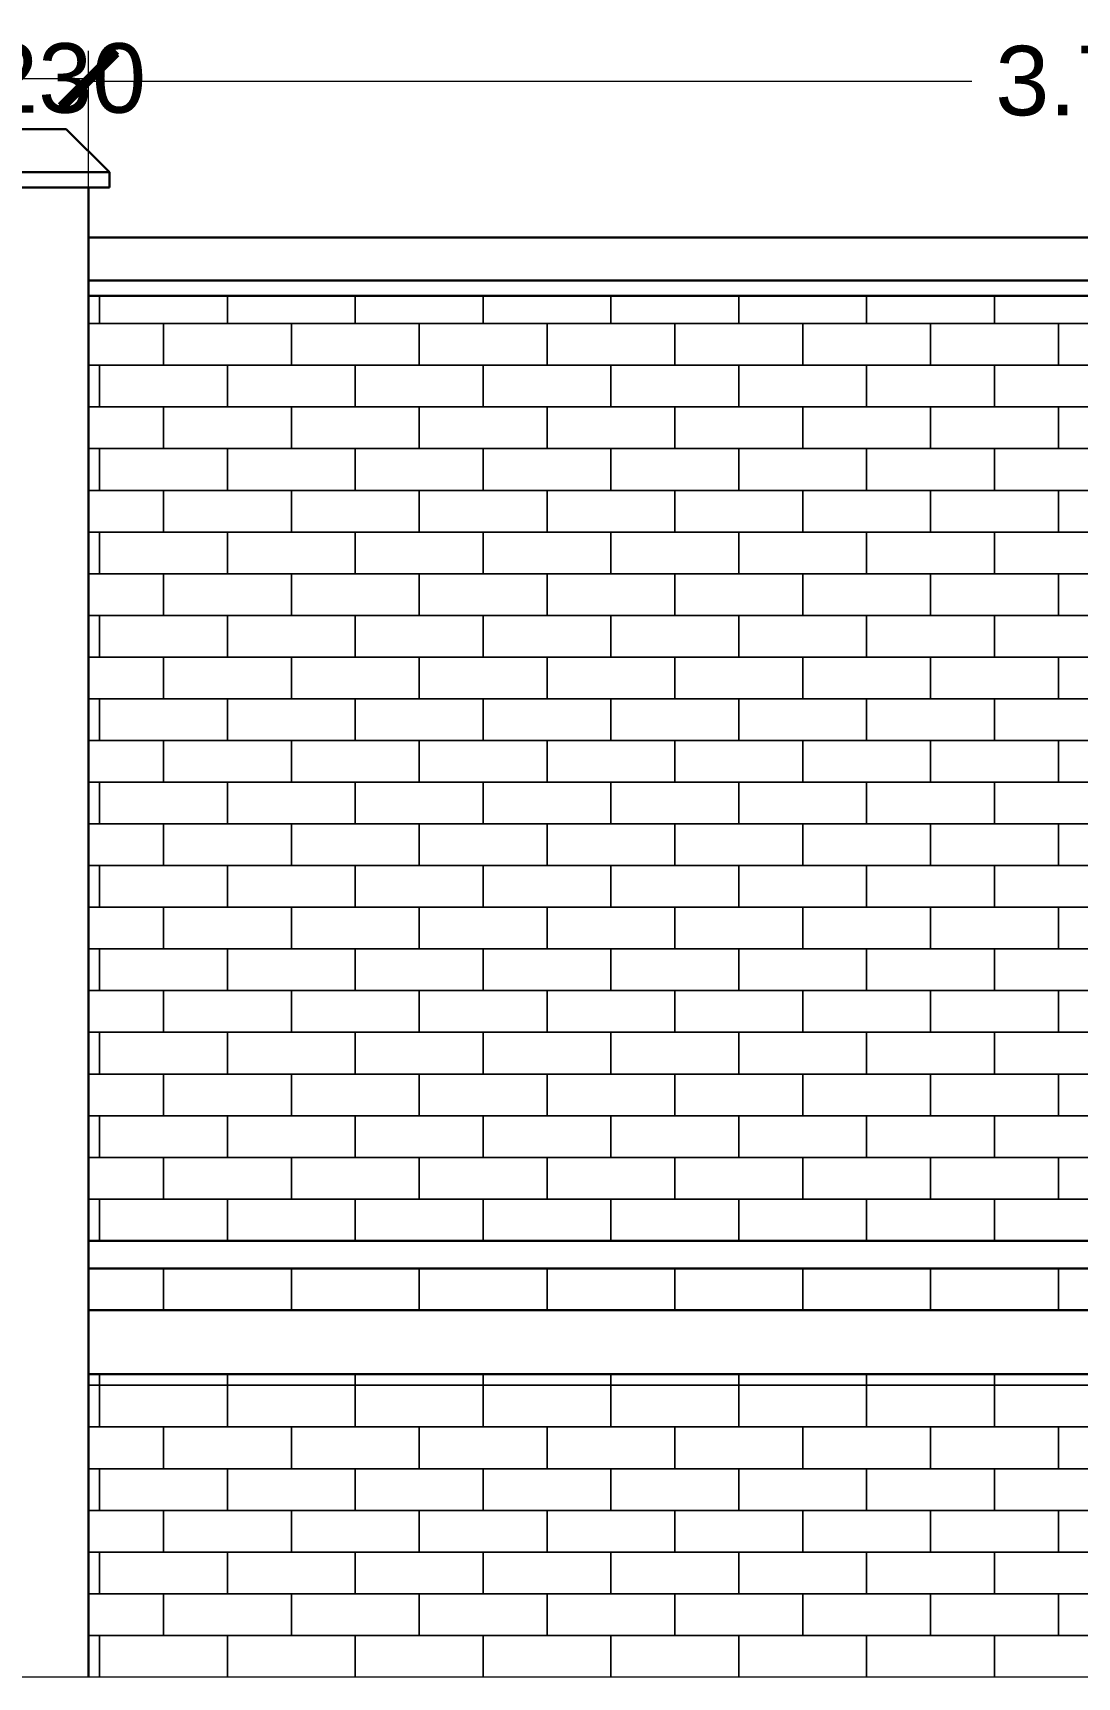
# Model space of a CAD drawing. Header units: millimetres. Extents: x 1898 to 3725, y 783 to 1532.
# Drawn here: x 3026.201 to 3028.08, y 896.377 to 899.335 of the extents above; entities that cross this region are included whole.
import ezdxf

# ---------------------------------------------------------------- set-up
doc = ezdxf.new("R2010")
doc.units = ezdxf.units.MM
doc.layers.get('0').update_dxf_attribs({"lineweight": 20})
doc.layers.get('Defpoints').update_dxf_attribs({"lineweight": 15})
for name, color, linetype, lineweight in [('brick Hatch', 13, 'Continuous', 13), ('DIM', 6, 'Continuous', 18), ('Wall', 7, 'Continuous', 30), ('Window-Wall', 7, 'Continuous', 18)]:
    doc.layers.add(name, color=color, linetype=linetype, lineweight=lineweight)
doc.styles.add('Tabrej', font='arial.ttf')
doc.dimstyles.new('DIMEN', dxfattribs={"dimtxt": 0.3, "dimasz": 0.25, "dimexe": 0.18, "dimexo": 0.0625, "dimgap": 0.09, "dimtad": 0, "dimdec": 3, "dimzin": 0, "dimdsep": 46, "dimtxsty": 'Tabrej', "dimcen": 0, "dimclrd": 256, "dimclre": 256, "dimclrt": 7, "dimadec": 0, "dimazin": 0, "dimtfac": 1, "dimtdec": 3, "dimtofl": 0, "dimtmove": 0, "dimatfit": 1, "dimfxl": 0, "dimtolj": 1, "dimtzin": 0, "dimlwd": -1, "dimlwe": -1, "dimarcsym": 0})

# ---------------------------------------------------------------- blocks, each defined once
blk = doc.blocks.new('_ArchTick')
at = {"color": 0, "const_width": 0.15}
blk.add_lwpolyline([(-0.5, -0.5), (0.5, 0.5)], dxfattribs=at)
blk = doc.blocks.new('*D343')
at = {"layer": 'Defpoints', "color": 0, "lineweight": 15, "transparency": 16777216}
for p in [(3026.3011, 899.2529), (3026.0711, 898.967), (3026.3011, 898.967)]:
    blk.add_point(p, dxfattribs=at)
at = {"layer": 'DIM', "transparency": 16777216}
for p, q in [((3026.0711, 898.972), (3026.0711, 899.3029)), ((3026.3011, 898.972), (3026.3011, 899.3029)), ((3026.0711, 899.2529), (3026.3011, 899.2529))]:
    blk.add_line(p, q, dxfattribs=at)
at = {"layer": 'DIM', "transparency": 16777216, "xscale": 0.1, "yscale": 0.1, "zscale": 0.1, "rotation": 180}
blk.add_blockref('_ArchTick', (3026.0711, 899.2529), dxfattribs=at)
at = {"layer": 'DIM', "transparency": 16777216, "xscale": 0.1, "yscale": 0.1, "zscale": 0.1}
blk.add_blockref('_ArchTick', (3026.3011, 899.2529), dxfattribs=at)
at = {"layer": 'DIM', "color": 7, "transparency": 16777216, "insert": (3026.1861, 899.2529), "char_height": 0.125, "attachment_point": 5, "style": 'Tabrej'}
blk.add_mtext('\\A1;0.230', dxfattribs=at)
blk = doc.blocks.new('*D344')
at = {"layer": 'Defpoints', "color": 0, "lineweight": 15, "transparency": 16777216}
for p in [(3030.0011, 899.2483), (3026.3011, 898.967), (3030.0011, 898.967)]:
    blk.add_point(p, dxfattribs=at)
at = {"layer": 'DIM', "transparency": 16777216}
for p, q in [((3026.3011, 898.972), (3026.3011, 899.2983)), ((3030.0011, 898.972), (3030.0011, 899.2983)), ((3026.3011, 899.2483), (3027.8904, 899.2483)), ((3030.0011, 899.2483), (3028.4117, 899.2483))]:
    blk.add_line(p, q, dxfattribs=at)
at = {"layer": 'DIM', "transparency": 16777216, "xscale": 0.1, "yscale": 0.1, "zscale": 0.1, "rotation": 180}
blk.add_blockref('_ArchTick', (3026.3011, 899.2483), dxfattribs=at)
at = {"layer": 'DIM', "transparency": 16777216, "xscale": 0.1, "yscale": 0.1, "zscale": 0.1}
blk.add_blockref('_ArchTick', (3030.0011, 899.2483), dxfattribs=at)
at = {"layer": 'DIM', "color": 7, "transparency": 16777216, "insert": (3028.1511, 899.2483), "char_height": 0.125, "attachment_point": 5, "style": 'Tabrej'}
blk.add_mtext('\\A1;3.700', dxfattribs=at)

msp = doc.modelspace()

# ---------------------------------------------------------------- linework, layer by layer
at = {"layer": 'brick Hatch'}
for points in [[(3026.3211, 898.862), (3026.3211, 898.812), (3026.3011, 898.812)], [(3026.5511, 898.862), (3026.5511, 898.812), (3026.3211, 898.812), (3026.3211, 898.862)], [(3026.7811, 898.862), (3026.7811, 898.812), (3026.5511, 898.812), (3026.5511, 898.862)], [(3027.0111, 898.862), (3027.0111, 898.812), (3026.7811, 898.812), (3026.7811, 898.862)], [(3027.2411, 898.862), (3027.2411, 898.812), (3027.0111, 898.812), (3027.0111, 898.862)], [(3027.4711, 898.862), (3027.4711, 898.812), (3027.2411, 898.812), (3027.2411, 898.862)], [(3027.7011, 898.862), (3027.7011, 898.812), (3027.4711, 898.812), (3027.4711, 898.862)], [(3027.9311, 898.862), (3027.9311, 898.812), (3027.7011, 898.812), (3027.7011, 898.862)], [(3028.1611, 898.862), (3028.1611, 898.812), (3027.9311, 898.812), (3027.9311, 898.862)], [(3026.3011, 898.812), (3026.4361, 898.812), (3026.4361, 898.737), (3026.3011, 898.737)], [(3026.3011, 898.737), (3026.3211, 898.737), (3026.3211, 898.662), (3026.3011, 898.662)], [(3026.3011, 898.662), (3026.4361, 898.662), (3026.4361, 898.587), (3026.3011, 898.587)], [(3026.3011, 898.587), (3026.3211, 898.587), (3026.3211, 898.512), (3026.3011, 898.512)], [(3026.3011, 898.512), (3026.4361, 898.512), (3026.4361, 898.437), (3026.3011, 898.437)], [(3026.3011, 898.437), (3026.3211, 898.437), (3026.3211, 898.362), (3026.3011, 898.362)], [(3026.3011, 898.362), (3026.4361, 898.362), (3026.4361, 898.287), (3026.3011, 898.287)], [(3026.3011, 898.287), (3026.3211, 898.287), (3026.3211, 898.212), (3026.3011, 898.212)], [(3026.3011, 898.212), (3026.4361, 898.212), (3026.4361, 898.137), (3026.3011, 898.137)], [(3026.3011, 898.137), (3026.3211, 898.137), (3026.3211, 898.062), (3026.3011, 898.062)], [(3026.3011, 898.062), (3026.4361, 898.062), (3026.4361, 897.987), (3026.3011, 897.987)], [(3026.3011, 897.987), (3026.3211, 897.987), (3026.3211, 897.912), (3026.3011, 897.912)], [(3026.3011, 897.912), (3026.4361, 897.912), (3026.4361, 897.837), (3026.3011, 897.837)], [(3026.3011, 897.837), (3026.3211, 897.837), (3026.3211, 897.762), (3026.3011, 897.762)], [(3026.3011, 897.762), (3026.4361, 897.762), (3026.4361, 897.687), (3026.3011, 897.687)], [(3026.3011, 897.687), (3026.3211, 897.687), (3026.3211, 897.612), (3026.3011, 897.612)], [(3026.3011, 897.612), (3026.4361, 897.612), (3026.4361, 897.537), (3026.3011, 897.537)], [(3026.3011, 897.537), (3026.3211, 897.537), (3026.3211, 897.462), (3026.3011, 897.462)], [(3026.3011, 897.462), (3026.4361, 897.462), (3026.4361, 897.387), (3026.3011, 897.387)], [(3026.3011, 897.387), (3026.3211, 897.387), (3026.3211, 897.312), (3026.3011, 897.312)], [(3026.3011, 897.312), (3026.4361, 897.312), (3026.4361, 897.237), (3026.3011, 897.237)], [(3026.3011, 897.237), (3026.3211, 897.237), (3026.3211, 897.162), (3026.3011, 897.162)], [(3026.3011, 897.112), (3026.4361, 897.112), (3026.4361, 897.037), (3026.3011, 897.037)], [(3026.3211, 896.922), (3026.3211, 896.902), (3026.3011, 896.902)], [(3026.3211, 896.922), (3026.3211, 896.902), (3026.3011, 896.902)], [(3026.5511, 896.922), (3026.5511, 896.902), (3026.3211, 896.902), (3026.3211, 896.922)], [(3026.5511, 896.922), (3026.5511, 896.902), (3026.3211, 896.902), (3026.3211, 896.922)], [(3026.7811, 896.922), (3026.7811, 896.902), (3026.5511, 896.902), (3026.5511, 896.922)], [(3026.7811, 896.922), (3026.7811, 896.902), (3026.5511, 896.902), (3026.5511, 896.922)], [(3027.0111, 896.922), (3027.0111, 896.902), (3026.7811, 896.902), (3026.7811, 896.922)], [(3027.0111, 896.922), (3027.0111, 896.902), (3026.7811, 896.902), (3026.7811, 896.922)], [(3027.2411, 896.922), (3027.2411, 896.902), (3027.0111, 896.902), (3027.0111, 896.922)], [(3027.2411, 896.922), (3027.2411, 896.902), (3027.0111, 896.902), (3027.0111, 896.922)], [(3027.4711, 896.922), (3027.4711, 896.902), (3027.2411, 896.902), (3027.2411, 896.922)], [(3027.4711, 896.922), (3027.4711, 896.902), (3027.2411, 896.902), (3027.2411, 896.922)], [(3027.7011, 896.922), (3027.7011, 896.902), (3027.4711, 896.902), (3027.4711, 896.922)], [(3027.7011, 896.922), (3027.7011, 896.902), (3027.4711, 896.902), (3027.4711, 896.922)], [(3027.9311, 896.922), (3027.9311, 896.902), (3027.7011, 896.902), (3027.7011, 896.922)], [(3027.9311, 896.922), (3027.9311, 896.902), (3027.7011, 896.902), (3027.7011, 896.922)], [(3028.1611, 896.922), (3028.1611, 896.902), (3027.9311, 896.902), (3027.9311, 896.922)], [(3028.1611, 896.922), (3028.1611, 896.902), (3027.9311, 896.902), (3027.9311, 896.922)], [(3026.3011, 896.902), (3026.3211, 896.902), (3026.3211, 896.827), (3026.3011, 896.827)], [(3026.3011, 896.827), (3026.4361, 896.827), (3026.4361, 896.752), (3026.3011, 896.752)], [(3026.3011, 896.752), (3026.3211, 896.752), (3026.3211, 896.677), (3026.3011, 896.677)], [(3028.1324, 896.677), (3027.9311, 896.677), (3027.9311, 896.752), (3028.1611, 896.752), (3028.1611, 896.7457)], [(3026.3011, 896.677), (3026.4361, 896.677), (3026.4361, 896.602), (3026.3011, 896.602)], [(3028.1698, 896.677), (3028.2761, 896.677), (3028.2761, 896.602), (3028.0461, 896.602), (3028.0461, 896.677), (3028.1324, 896.677)], [(3026.3011, 896.602), (3026.3211, 896.602), (3026.3211, 896.527), (3026.3011, 896.527)], [(3026.3011, 896.527), (3026.4361, 896.527), (3026.4361, 896.452), (3026.3011, 896.452)], [(3026.3011, 896.452), (3026.3211, 896.452), (3026.3211, 896.377), (3026.3011, 896.377)]]:
    msp.add_lwpolyline(points, dxfattribs=at)
for points in [[(3026.4361, 898.812), (3026.6661, 898.812), (3026.6661, 898.737), (3026.4361, 898.737)], [(3026.6661, 898.812), (3026.8961, 898.812), (3026.8961, 898.737), (3026.6661, 898.737)], [(3026.8961, 898.812), (3027.1261, 898.812), (3027.1261, 898.737), (3026.8961, 898.737)], [(3027.1261, 898.812), (3027.3561, 898.812), (3027.3561, 898.737), (3027.1261, 898.737)], [(3027.3561, 898.812), (3027.5861, 898.812), (3027.5861, 898.737), (3027.3561, 898.737)], [(3027.5861, 898.812), (3027.8161, 898.812), (3027.8161, 898.737), (3027.5861, 898.737)], [(3027.8161, 898.812), (3028.0461, 898.812), (3028.0461, 898.737), (3027.8161, 898.737)], [(3028.0461, 898.812), (3028.2761, 898.812), (3028.2761, 898.737), (3028.0461, 898.737)], [(3026.3211, 898.737), (3026.5511, 898.737), (3026.5511, 898.662), (3026.3211, 898.662)], [(3026.5511, 898.737), (3026.7811, 898.737), (3026.7811, 898.662), (3026.5511, 898.662)], [(3026.7811, 898.737), (3027.0111, 898.737), (3027.0111, 898.662), (3026.7811, 898.662)], [(3027.0111, 898.737), (3027.2411, 898.737), (3027.2411, 898.662), (3027.0111, 898.662)], [(3027.2411, 898.737), (3027.4711, 898.737), (3027.4711, 898.662), (3027.2411, 898.662)], [(3027.4711, 898.737), (3027.7011, 898.737), (3027.7011, 898.662), (3027.4711, 898.662)], [(3027.7011, 898.737), (3027.9311, 898.737), (3027.9311, 898.662), (3027.7011, 898.662)], [(3027.9311, 898.737), (3028.1611, 898.737), (3028.1611, 898.662), (3027.9311, 898.662)], [(3026.4361, 898.662), (3026.6661, 898.662), (3026.6661, 898.587), (3026.4361, 898.587)], [(3026.6661, 898.662), (3026.8961, 898.662), (3026.8961, 898.587), (3026.6661, 898.587)], [(3026.8961, 898.662), (3027.1261, 898.662), (3027.1261, 898.587), (3026.8961, 898.587)], [(3027.1261, 898.662), (3027.3561, 898.662), (3027.3561, 898.587), (3027.1261, 898.587)], [(3027.3561, 898.662), (3027.5861, 898.662), (3027.5861, 898.587), (3027.3561, 898.587)], [(3027.5861, 898.662), (3027.8161, 898.662), (3027.8161, 898.587), (3027.5861, 898.587)], [(3027.8161, 898.662), (3028.0461, 898.662), (3028.0461, 898.587), (3027.8161, 898.587)], [(3028.0461, 898.662), (3028.2761, 898.662), (3028.2761, 898.587), (3028.0461, 898.587)], [(3026.3211, 898.587), (3026.5511, 898.587), (3026.5511, 898.512), (3026.3211, 898.512)], [(3026.5511, 898.587), (3026.7811, 898.587), (3026.7811, 898.512), (3026.5511, 898.512)], [(3026.7811, 898.587), (3027.0111, 898.587), (3027.0111, 898.512), (3026.7811, 898.512)], [(3027.0111, 898.587), (3027.2411, 898.587), (3027.2411, 898.512), (3027.0111, 898.512)], [(3027.2411, 898.587), (3027.4711, 898.587), (3027.4711, 898.512), (3027.2411, 898.512)], [(3027.4711, 898.587), (3027.7011, 898.587), (3027.7011, 898.512), (3027.4711, 898.512)], [(3027.7011, 898.587), (3027.9311, 898.587), (3027.9311, 898.512), (3027.7011, 898.512)], [(3027.9311, 898.587), (3028.1611, 898.587), (3028.1611, 898.512), (3027.9311, 898.512)], [(3026.4361, 898.512), (3026.6661, 898.512), (3026.6661, 898.437), (3026.4361, 898.437)], [(3026.6661, 898.512), (3026.8961, 898.512), (3026.8961, 898.437), (3026.6661, 898.437)], [(3026.8961, 898.512), (3027.1261, 898.512), (3027.1261, 898.437), (3026.8961, 898.437)], [(3027.1261, 898.512), (3027.3561, 898.512), (3027.3561, 898.437), (3027.1261, 898.437)], [(3027.3561, 898.512), (3027.5861, 898.512), (3027.5861, 898.437), (3027.3561, 898.437)], [(3027.5861, 898.512), (3027.8161, 898.512), (3027.8161, 898.437), (3027.5861, 898.437)], [(3027.8161, 898.512), (3028.0461, 898.512), (3028.0461, 898.437), (3027.8161, 898.437)], [(3028.0461, 898.512), (3028.2761, 898.512), (3028.2761, 898.437), (3028.0461, 898.437)], [(3026.3211, 898.437), (3026.5511, 898.437), (3026.5511, 898.362), (3026.3211, 898.362)], [(3026.5511, 898.437), (3026.7811, 898.437), (3026.7811, 898.362), (3026.5511, 898.362)], [(3026.7811, 898.437), (3027.0111, 898.437), (3027.0111, 898.362), (3026.7811, 898.362)], [(3027.0111, 898.437), (3027.2411, 898.437), (3027.2411, 898.362), (3027.0111, 898.362)], [(3027.2411, 898.437), (3027.4711, 898.437), (3027.4711, 898.362), (3027.2411, 898.362)], [(3027.4711, 898.437), (3027.7011, 898.437), (3027.7011, 898.362), (3027.4711, 898.362)], [(3027.7011, 898.437), (3027.9311, 898.437), (3027.9311, 898.362), (3027.7011, 898.362)], [(3027.9311, 898.437), (3028.1611, 898.437), (3028.1611, 898.362), (3027.9311, 898.362)], [(3026.4361, 898.362), (3026.6661, 898.362), (3026.6661, 898.287), (3026.4361, 898.287)], [(3026.6661, 898.362), (3026.8961, 898.362), (3026.8961, 898.287), (3026.6661, 898.287)], [(3026.8961, 898.362), (3027.1261, 898.362), (3027.1261, 898.287), (3026.8961, 898.287)], [(3027.1261, 898.362), (3027.3561, 898.362), (3027.3561, 898.287), (3027.1261, 898.287)], [(3027.3561, 898.362), (3027.5861, 898.362), (3027.5861, 898.287), (3027.3561, 898.287)], [(3027.5861, 898.362), (3027.8161, 898.362), (3027.8161, 898.287), (3027.5861, 898.287)], [(3027.8161, 898.362), (3028.0461, 898.362), (3028.0461, 898.287), (3027.8161, 898.287)], [(3028.0461, 898.362), (3028.2761, 898.362), (3028.2761, 898.287), (3028.0461, 898.287)], [(3026.3211, 898.287), (3026.5511, 898.287), (3026.5511, 898.212), (3026.3211, 898.212)], [(3026.5511, 898.287), (3026.7811, 898.287), (3026.7811, 898.212), (3026.5511, 898.212)], [(3026.7811, 898.287), (3027.0111, 898.287), (3027.0111, 898.212), (3026.7811, 898.212)], [(3027.0111, 898.287), (3027.2411, 898.287), (3027.2411, 898.212), (3027.0111, 898.212)], [(3027.2411, 898.287), (3027.4711, 898.287), (3027.4711, 898.212), (3027.2411, 898.212)], [(3027.4711, 898.287), (3027.7011, 898.287), (3027.7011, 898.212), (3027.4711, 898.212)], [(3027.7011, 898.287), (3027.9311, 898.287), (3027.9311, 898.212), (3027.7011, 898.212)], [(3027.9311, 898.287), (3028.1611, 898.287), (3028.1611, 898.212), (3027.9311, 898.212)], [(3026.4361, 898.212), (3026.6661, 898.212), (3026.6661, 898.137), (3026.4361, 898.137)], [(3026.6661, 898.212), (3026.8961, 898.212), (3026.8961, 898.137), (3026.6661, 898.137)], [(3026.8961, 898.212), (3027.1261, 898.212), (3027.1261, 898.137), (3026.8961, 898.137)], [(3027.1261, 898.212), (3027.3561, 898.212), (3027.3561, 898.137), (3027.1261, 898.137)], [(3027.3561, 898.212), (3027.5861, 898.212), (3027.5861, 898.137), (3027.3561, 898.137)], [(3027.5861, 898.212), (3027.8161, 898.212), (3027.8161, 898.137), (3027.5861, 898.137)], [(3027.8161, 898.212), (3028.0461, 898.212), (3028.0461, 898.137), (3027.8161, 898.137)], [(3028.0461, 898.212), (3028.2761, 898.212), (3028.2761, 898.137), (3028.0461, 898.137)], [(3026.3211, 898.137), (3026.5511, 898.137), (3026.5511, 898.062), (3026.3211, 898.062)], [(3026.5511, 898.137), (3026.7811, 898.137), (3026.7811, 898.062), (3026.5511, 898.062)], [(3026.7811, 898.137), (3027.0111, 898.137), (3027.0111, 898.062), (3026.7811, 898.062)], [(3027.0111, 898.137), (3027.2411, 898.137), (3027.2411, 898.062), (3027.0111, 898.062)], [(3027.2411, 898.137), (3027.4711, 898.137), (3027.4711, 898.062), (3027.2411, 898.062)], [(3027.4711, 898.137), (3027.7011, 898.137), (3027.7011, 898.062), (3027.4711, 898.062)], [(3027.7011, 898.137), (3027.9311, 898.137), (3027.9311, 898.062), (3027.7011, 898.062)], [(3027.9311, 898.137), (3028.1611, 898.137), (3028.1611, 898.062), (3027.9311, 898.062)], [(3026.4361, 898.062), (3026.6661, 898.062), (3026.6661, 897.987), (3026.4361, 897.987)], [(3026.6661, 898.062), (3026.8961, 898.062), (3026.8961, 897.987), (3026.6661, 897.987)], [(3026.8961, 898.062), (3027.1261, 898.062), (3027.1261, 897.987), (3026.8961, 897.987)], [(3027.1261, 898.062), (3027.3561, 898.062), (3027.3561, 897.987), (3027.1261, 897.987)], [(3027.3561, 898.062), (3027.5861, 898.062), (3027.5861, 897.987), (3027.3561, 897.987)], [(3027.5861, 898.062), (3027.8161, 898.062), (3027.8161, 897.987), (3027.5861, 897.987)], [(3027.8161, 898.062), (3028.0461, 898.062), (3028.0461, 897.987), (3027.8161, 897.987)], [(3028.0461, 898.062), (3028.2761, 898.062), (3028.2761, 897.987), (3028.0461, 897.987)], [(3026.3211, 897.987), (3026.5511, 897.987), (3026.5511, 897.912), (3026.3211, 897.912)], [(3026.5511, 897.987), (3026.7811, 897.987), (3026.7811, 897.912), (3026.5511, 897.912)], [(3026.7811, 897.987), (3027.0111, 897.987), (3027.0111, 897.912), (3026.7811, 897.912)], [(3027.0111, 897.987), (3027.2411, 897.987), (3027.2411, 897.912), (3027.0111, 897.912)], [(3027.2411, 897.987), (3027.4711, 897.987), (3027.4711, 897.912), (3027.2411, 897.912)], [(3027.4711, 897.987), (3027.7011, 897.987), (3027.7011, 897.912), (3027.4711, 897.912)], [(3027.7011, 897.987), (3027.9311, 897.987), (3027.9311, 897.912), (3027.7011, 897.912)], [(3027.9311, 897.987), (3028.1611, 897.987), (3028.1611, 897.912), (3027.9311, 897.912)], [(3026.4361, 897.912), (3026.6661, 897.912), (3026.6661, 897.837), (3026.4361, 897.837)], [(3026.6661, 897.912), (3026.8961, 897.912), (3026.8961, 897.837), (3026.6661, 897.837)], [(3026.8961, 897.912), (3027.1261, 897.912), (3027.1261, 897.837), (3026.8961, 897.837)], [(3027.1261, 897.912), (3027.3561, 897.912), (3027.3561, 897.837), (3027.1261, 897.837)], [(3027.3561, 897.912), (3027.5861, 897.912), (3027.5861, 897.837), (3027.3561, 897.837)], [(3027.5861, 897.912), (3027.8161, 897.912), (3027.8161, 897.837), (3027.5861, 897.837)], [(3027.8161, 897.912), (3028.0461, 897.912), (3028.0461, 897.837), (3027.8161, 897.837)], [(3028.0461, 897.912), (3028.2761, 897.912), (3028.2761, 897.837), (3028.0461, 897.837)], [(3026.3211, 897.837), (3026.5511, 897.837), (3026.5511, 897.762), (3026.3211, 897.762)], [(3026.5511, 897.837), (3026.7811, 897.837), (3026.7811, 897.762), (3026.5511, 897.762)], [(3026.7811, 897.837), (3027.0111, 897.837), (3027.0111, 897.762), (3026.7811, 897.762)], [(3027.0111, 897.837), (3027.2411, 897.837), (3027.2411, 897.762), (3027.0111, 897.762)], [(3027.2411, 897.837), (3027.4711, 897.837), (3027.4711, 897.762), (3027.2411, 897.762)], [(3027.4711, 897.837), (3027.7011, 897.837), (3027.7011, 897.762), (3027.4711, 897.762)], [(3027.7011, 897.837), (3027.9311, 897.837), (3027.9311, 897.762), (3027.7011, 897.762)], [(3027.9311, 897.837), (3028.1611, 897.837), (3028.1611, 897.762), (3027.9311, 897.762)], [(3026.4361, 897.762), (3026.6661, 897.762), (3026.6661, 897.687), (3026.4361, 897.687)], [(3026.6661, 897.762), (3026.8961, 897.762), (3026.8961, 897.687), (3026.6661, 897.687)], [(3026.8961, 897.762), (3027.1261, 897.762), (3027.1261, 897.687), (3026.8961, 897.687)], [(3027.1261, 897.762), (3027.3561, 897.762), (3027.3561, 897.687), (3027.1261, 897.687)], [(3027.3561, 897.762), (3027.5861, 897.762), (3027.5861, 897.687), (3027.3561, 897.687)], [(3027.5861, 897.762), (3027.8161, 897.762), (3027.8161, 897.687), (3027.5861, 897.687)], [(3027.8161, 897.762), (3028.0461, 897.762), (3028.0461, 897.687), (3027.8161, 897.687)], [(3028.0461, 897.762), (3028.2761, 897.762), (3028.2761, 897.687), (3028.0461, 897.687)], [(3026.3211, 897.687), (3026.5511, 897.687), (3026.5511, 897.612), (3026.3211, 897.612)], [(3026.5511, 897.687), (3026.7811, 897.687), (3026.7811, 897.612), (3026.5511, 897.612)], [(3026.7811, 897.687), (3027.0111, 897.687), (3027.0111, 897.612), (3026.7811, 897.612)], [(3027.0111, 897.687), (3027.2411, 897.687), (3027.2411, 897.612), (3027.0111, 897.612)], [(3027.2411, 897.687), (3027.4711, 897.687), (3027.4711, 897.612), (3027.2411, 897.612)], [(3027.4711, 897.687), (3027.7011, 897.687), (3027.7011, 897.612), (3027.4711, 897.612)], [(3027.7011, 897.687), (3027.9311, 897.687), (3027.9311, 897.612), (3027.7011, 897.612)], [(3027.9311, 897.687), (3028.1611, 897.687), (3028.1611, 897.612), (3027.9311, 897.612)], [(3026.4361, 897.612), (3026.6661, 897.612), (3026.6661, 897.537), (3026.4361, 897.537)], [(3026.6661, 897.612), (3026.8961, 897.612), (3026.8961, 897.537), (3026.6661, 897.537)], [(3026.8961, 897.612), (3027.1261, 897.612), (3027.1261, 897.537), (3026.8961, 897.537)], [(3027.1261, 897.612), (3027.3561, 897.612), (3027.3561, 897.537), (3027.1261, 897.537)], [(3027.3561, 897.612), (3027.5861, 897.612), (3027.5861, 897.537), (3027.3561, 897.537)], [(3027.5861, 897.612), (3027.8161, 897.612), (3027.8161, 897.537), (3027.5861, 897.537)], [(3027.8161, 897.612), (3028.0461, 897.612), (3028.0461, 897.537), (3027.8161, 897.537)], [(3028.0461, 897.612), (3028.2761, 897.612), (3028.2761, 897.537), (3028.0461, 897.537)], [(3026.3211, 897.537), (3026.5511, 897.537), (3026.5511, 897.462), (3026.3211, 897.462)], [(3026.5511, 897.537), (3026.7811, 897.537), (3026.7811, 897.462), (3026.5511, 897.462)], [(3026.7811, 897.537), (3027.0111, 897.537), (3027.0111, 897.462), (3026.7811, 897.462)], [(3027.0111, 897.537), (3027.2411, 897.537), (3027.2411, 897.462), (3027.0111, 897.462)], [(3027.2411, 897.537), (3027.4711, 897.537), (3027.4711, 897.462), (3027.2411, 897.462)], [(3027.4711, 897.537), (3027.7011, 897.537), (3027.7011, 897.462), (3027.4711, 897.462)], [(3027.7011, 897.537), (3027.9311, 897.537), (3027.9311, 897.462), (3027.7011, 897.462)], [(3027.9311, 897.537), (3028.1611, 897.537), (3028.1611, 897.462), (3027.9311, 897.462)], [(3026.4361, 897.462), (3026.6661, 897.462), (3026.6661, 897.387), (3026.4361, 897.387)], [(3026.6661, 897.462), (3026.8961, 897.462), (3026.8961, 897.387), (3026.6661, 897.387)], [(3026.8961, 897.462), (3027.1261, 897.462), (3027.1261, 897.387), (3026.8961, 897.387)], [(3027.1261, 897.462), (3027.3561, 897.462), (3027.3561, 897.387), (3027.1261, 897.387)], [(3027.3561, 897.462), (3027.5861, 897.462), (3027.5861, 897.387), (3027.3561, 897.387)], [(3027.5861, 897.462), (3027.8161, 897.462), (3027.8161, 897.387), (3027.5861, 897.387)], [(3027.8161, 897.462), (3028.0461, 897.462), (3028.0461, 897.387), (3027.8161, 897.387)], [(3028.0461, 897.462), (3028.2761, 897.462), (3028.2761, 897.387), (3028.0461, 897.387)], [(3026.3211, 897.387), (3026.5511, 897.387), (3026.5511, 897.312), (3026.3211, 897.312)], [(3026.5511, 897.387), (3026.7811, 897.387), (3026.7811, 897.312), (3026.5511, 897.312)], [(3026.7811, 897.387), (3027.0111, 897.387), (3027.0111, 897.312), (3026.7811, 897.312)], [(3027.0111, 897.387), (3027.2411, 897.387), (3027.2411, 897.312), (3027.0111, 897.312)], [(3027.2411, 897.387), (3027.4711, 897.387), (3027.4711, 897.312), (3027.2411, 897.312)], [(3027.4711, 897.387), (3027.7011, 897.387), (3027.7011, 897.312), (3027.4711, 897.312)], [(3027.7011, 897.387), (3027.9311, 897.387), (3027.9311, 897.312), (3027.7011, 897.312)], [(3027.9311, 897.387), (3028.1611, 897.387), (3028.1611, 897.312), (3027.9311, 897.312)], [(3026.4361, 897.312), (3026.6661, 897.312), (3026.6661, 897.237), (3026.4361, 897.237)], [(3026.6661, 897.312), (3026.8961, 897.312), (3026.8961, 897.237), (3026.6661, 897.237)], [(3026.8961, 897.312), (3027.1261, 897.312), (3027.1261, 897.237), (3026.8961, 897.237)], [(3027.1261, 897.312), (3027.3561, 897.312), (3027.3561, 897.237), (3027.1261, 897.237)], [(3027.3561, 897.312), (3027.5861, 897.312), (3027.5861, 897.237), (3027.3561, 897.237)], [(3027.5861, 897.312), (3027.8161, 897.312), (3027.8161, 897.237), (3027.5861, 897.237)], [(3027.8161, 897.312), (3028.0461, 897.312), (3028.0461, 897.237), (3027.8161, 897.237)], [(3028.0461, 897.312), (3028.2761, 897.312), (3028.2761, 897.237), (3028.0461, 897.237)], [(3026.3211, 897.237), (3026.5511, 897.237), (3026.5511, 897.162), (3026.3211, 897.162)], [(3026.5511, 897.237), (3026.7811, 897.237), (3026.7811, 897.162), (3026.5511, 897.162)], [(3026.7811, 897.237), (3027.0111, 897.237), (3027.0111, 897.162), (3026.7811, 897.162)], [(3027.0111, 897.237), (3027.2411, 897.237), (3027.2411, 897.162), (3027.0111, 897.162)], [(3027.2411, 897.237), (3027.4711, 897.237), (3027.4711, 897.162), (3027.2411, 897.162)], [(3027.4711, 897.237), (3027.7011, 897.237), (3027.7011, 897.162), (3027.4711, 897.162)], [(3027.7011, 897.237), (3027.9311, 897.237), (3027.9311, 897.162), (3027.7011, 897.162)], [(3027.9311, 897.237), (3028.1611, 897.237), (3028.1611, 897.162), (3027.9311, 897.162)], [(3026.4361, 897.112), (3026.6661, 897.112), (3026.6661, 897.037), (3026.4361, 897.037)], [(3026.6661, 897.112), (3026.8961, 897.112), (3026.8961, 897.037), (3026.6661, 897.037)], [(3026.8961, 897.112), (3027.1261, 897.112), (3027.1261, 897.037), (3026.8961, 897.037)], [(3027.1261, 897.112), (3027.3561, 897.112), (3027.3561, 897.037), (3027.1261, 897.037)], [(3027.3561, 897.112), (3027.5861, 897.112), (3027.5861, 897.037), (3027.3561, 897.037)], [(3027.5861, 897.112), (3027.8161, 897.112), (3027.8161, 897.037), (3027.5861, 897.037)], [(3027.8161, 897.112), (3028.0461, 897.112), (3028.0461, 897.037), (3027.8161, 897.037)], [(3028.0461, 897.112), (3028.2761, 897.112), (3028.2761, 897.037), (3028.0461, 897.037)], [(3026.3211, 896.902), (3026.5511, 896.902), (3026.5511, 896.827), (3026.3211, 896.827)], [(3026.5511, 896.902), (3026.7811, 896.902), (3026.7811, 896.827), (3026.5511, 896.827)], [(3026.7811, 896.902), (3027.0111, 896.902), (3027.0111, 896.827), (3026.7811, 896.827)], [(3027.0111, 896.902), (3027.2411, 896.902), (3027.2411, 896.827), (3027.0111, 896.827)], [(3027.2411, 896.902), (3027.4711, 896.902), (3027.4711, 896.827), (3027.2411, 896.827)], [(3027.4711, 896.902), (3027.7011, 896.902), (3027.7011, 896.827), (3027.4711, 896.827)], [(3027.7011, 896.902), (3027.9311, 896.902), (3027.9311, 896.827), (3027.7011, 896.827)], [(3027.9311, 896.902), (3028.1611, 896.902), (3028.1611, 896.827), (3027.9311, 896.827)], [(3026.4361, 896.827), (3026.6661, 896.827), (3026.6661, 896.752), (3026.4361, 896.752)], [(3026.6661, 896.827), (3026.8961, 896.827), (3026.8961, 896.752), (3026.6661, 896.752)], [(3026.8961, 896.827), (3027.1261, 896.827), (3027.1261, 896.752), (3026.8961, 896.752)], [(3027.1261, 896.827), (3027.3561, 896.827), (3027.3561, 896.752), (3027.1261, 896.752)], [(3027.3561, 896.827), (3027.5861, 896.827), (3027.5861, 896.752), (3027.3561, 896.752)], [(3027.5861, 896.827), (3027.8161, 896.827), (3027.8161, 896.752), (3027.5861, 896.752)], [(3027.8161, 896.827), (3028.0461, 896.827), (3028.0461, 896.752), (3027.8161, 896.752)], [(3028.0461, 896.827), (3028.2761, 896.827), (3028.2761, 896.752), (3028.0461, 896.752)], [(3026.3211, 896.752), (3026.5511, 896.752), (3026.5511, 896.677), (3026.3211, 896.677)], [(3026.5511, 896.752), (3026.7811, 896.752), (3026.7811, 896.677), (3026.5511, 896.677)], [(3026.7811, 896.752), (3027.0111, 896.752), (3027.0111, 896.677), (3026.7811, 896.677)], [(3027.0111, 896.752), (3027.2411, 896.752), (3027.2411, 896.677), (3027.0111, 896.677)], [(3027.2411, 896.752), (3027.4711, 896.752), (3027.4711, 896.677), (3027.2411, 896.677)], [(3027.4711, 896.752), (3027.7011, 896.752), (3027.7011, 896.677), (3027.4711, 896.677)], [(3027.7011, 896.752), (3027.9311, 896.752), (3027.9311, 896.677), (3027.7011, 896.677)], [(3026.4361, 896.677), (3026.6661, 896.677), (3026.6661, 896.602), (3026.4361, 896.602)], [(3026.6661, 896.677), (3026.8961, 896.677), (3026.8961, 896.602), (3026.6661, 896.602)], [(3026.8961, 896.677), (3027.1261, 896.677), (3027.1261, 896.602), (3026.8961, 896.602)], [(3027.1261, 896.677), (3027.3561, 896.677), (3027.3561, 896.602), (3027.1261, 896.602)], [(3027.3561, 896.677), (3027.5861, 896.677), (3027.5861, 896.602), (3027.3561, 896.602)], [(3027.5861, 896.677), (3027.8161, 896.677), (3027.8161, 896.602), (3027.5861, 896.602)], [(3027.8161, 896.677), (3028.0461, 896.677), (3028.0461, 896.602), (3027.8161, 896.602)], [(3026.3211, 896.602), (3026.5511, 896.602), (3026.5511, 896.527), (3026.3211, 896.527)], [(3026.5511, 896.602), (3026.7811, 896.602), (3026.7811, 896.527), (3026.5511, 896.527)], [(3026.7811, 896.602), (3027.0111, 896.602), (3027.0111, 896.527), (3026.7811, 896.527)], [(3027.0111, 896.602), (3027.2411, 896.602), (3027.2411, 896.527), (3027.0111, 896.527)], [(3027.2411, 896.602), (3027.4711, 896.602), (3027.4711, 896.527), (3027.2411, 896.527)], [(3027.4711, 896.602), (3027.7011, 896.602), (3027.7011, 896.527), (3027.4711, 896.527)], [(3027.7011, 896.602), (3027.9311, 896.602), (3027.9311, 896.527), (3027.7011, 896.527)], [(3027.9311, 896.602), (3028.1611, 896.602), (3028.1611, 896.527), (3027.9311, 896.527)], [(3026.4361, 896.527), (3026.6661, 896.527), (3026.6661, 896.452), (3026.4361, 896.452)], [(3026.6661, 896.527), (3026.8961, 896.527), (3026.8961, 896.452), (3026.6661, 896.452)], [(3026.8961, 896.527), (3027.1261, 896.527), (3027.1261, 896.452), (3026.8961, 896.452)], [(3027.1261, 896.527), (3027.3561, 896.527), (3027.3561, 896.452), (3027.1261, 896.452)], [(3027.3561, 896.527), (3027.5861, 896.527), (3027.5861, 896.452), (3027.3561, 896.452)], [(3027.5861, 896.527), (3027.8161, 896.527), (3027.8161, 896.452), (3027.5861, 896.452)], [(3027.8161, 896.527), (3028.0461, 896.527), (3028.0461, 896.452), (3027.8161, 896.452)], [(3028.0461, 896.527), (3028.2761, 896.527), (3028.2761, 896.452), (3028.0461, 896.452)], [(3026.3211, 896.452), (3026.5511, 896.452), (3026.5511, 896.377), (3026.3211, 896.377)], [(3026.5511, 896.452), (3026.7811, 896.452), (3026.7811, 896.377), (3026.5511, 896.377)], [(3026.7811, 896.452), (3027.0111, 896.452), (3027.0111, 896.377), (3026.7811, 896.377)], [(3027.0111, 896.452), (3027.2411, 896.452), (3027.2411, 896.377), (3027.0111, 896.377)], [(3027.2411, 896.452), (3027.4711, 896.452), (3027.4711, 896.377), (3027.2411, 896.377)], [(3027.4711, 896.452), (3027.7011, 896.452), (3027.7011, 896.377), (3027.4711, 896.377)], [(3027.7011, 896.452), (3027.9311, 896.452), (3027.9311, 896.377), (3027.7011, 896.377)], [(3027.9311, 896.452), (3028.1611, 896.452), (3028.1611, 896.377), (3027.9311, 896.377)]]:
    msp.add_lwpolyline(points, close=True, dxfattribs=at)
at = {"layer": 'Wall'}
for p, q in [((3026.1111, 899.162), (3026.2611, 899.162)), ((3026.1111, 899.162), (3026.2611, 899.162)), ((3026.3386, 899.0845), (3026.2611, 899.162)), ((3026.3386, 899.0845), (3026.2611, 899.162)), ((3026.0336, 899.0845), (3026.3386, 899.0845)), ((3026.0336, 899.0845), (3026.3386, 899.0845)), ((3026.3386, 899.057), (3026.3386, 899.0845)), ((3026.3386, 899.057), (3026.3386, 899.0845)), ((3026.0336, 899.057), (3026.3386, 899.057)), ((3026.0336, 899.057), (3026.3386, 899.057)), ((3026.3011, 897.037), (3026.3011, 899.057)), ((3026.3011, 897.037), (3026.3011, 899.057)), ((3030.0011, 898.967), (3026.3011, 898.967)), ((3030.0011, 898.8895), (3026.3011, 898.8895)), ((3030.0011, 898.862), (3026.3011, 898.862)), ((3030.0011, 897.162), (3026.3011, 897.162)), ((3030.0011, 897.112), (3026.3011, 897.112)), ((3026.3011, 896.377), (3026.3011, 897.037)), ((3026.3011, 896.377), (3026.3011, 897.037)), ((3026.3011, 896.377), (3026.3011, 897.037)), ((3030.0011, 897.037), (3026.3011, 897.037)), ((3026.3011, 896.377), (3026.3011, 897.037)), ((3030.0011, 896.922), (3026.3011, 896.922))]:
    msp.add_line(p, q, dxfattribs=at)
at = {"layer": 'Window-Wall'}
for p, q in [((3026.3011, 897.162), (3030.0011, 897.162)), ((3030.0011, 897.112), (3026.3011, 897.112)), ((3039.0489, 896.377), (3009.3933, 896.377))]:
    msp.add_line(p, q, dxfattribs=at)

# ---------------------------------------------------------------- dimensions: what is measured, and where the dimension line sits
at = {"layer": 'DIM'}
dim = msp.add_linear_dim(base=(3026.3011, 899.2529), p1=(3026.0711, 898.967), p2=(3026.3011, 898.967), dimstyle='DIMEN', override={"dimscale": 0.5, "dimtxt": 0.25, "dimasz": 0.2, "dimexe": 0.1, "dimexo": 0.01, "dimgap": 0.1, "dimblk1": 'ArchTick', "dimblk2": 'ArchTick', "dimsah": 1}, dxfattribs=at)
dim.commit()
dim.dimension.update_dxf_attribs({"geometry": '*D343', "text_midpoint": (3026.1861, 899.2529), "dimtype": 160})
dim = msp.add_linear_dim(base=(3030.0011, 899.2483), p1=(3026.3011, 898.967), p2=(3030.0011, 898.967), dimstyle='DIMEN', override={"dimscale": 0.5, "dimtxt": 0.25, "dimasz": 0.2, "dimexe": 0.1, "dimexo": 0.01, "dimgap": 0.1, "dimblk1": 'ArchTick', "dimblk2": 'ArchTick', "dimsah": 1}, dxfattribs=at)
dim.commit()
dim.dimension.update_dxf_attribs({"geometry": '*D344', "text_midpoint": (3028.1511, 899.2483)})

doc.saveas('drawing.dxf')
